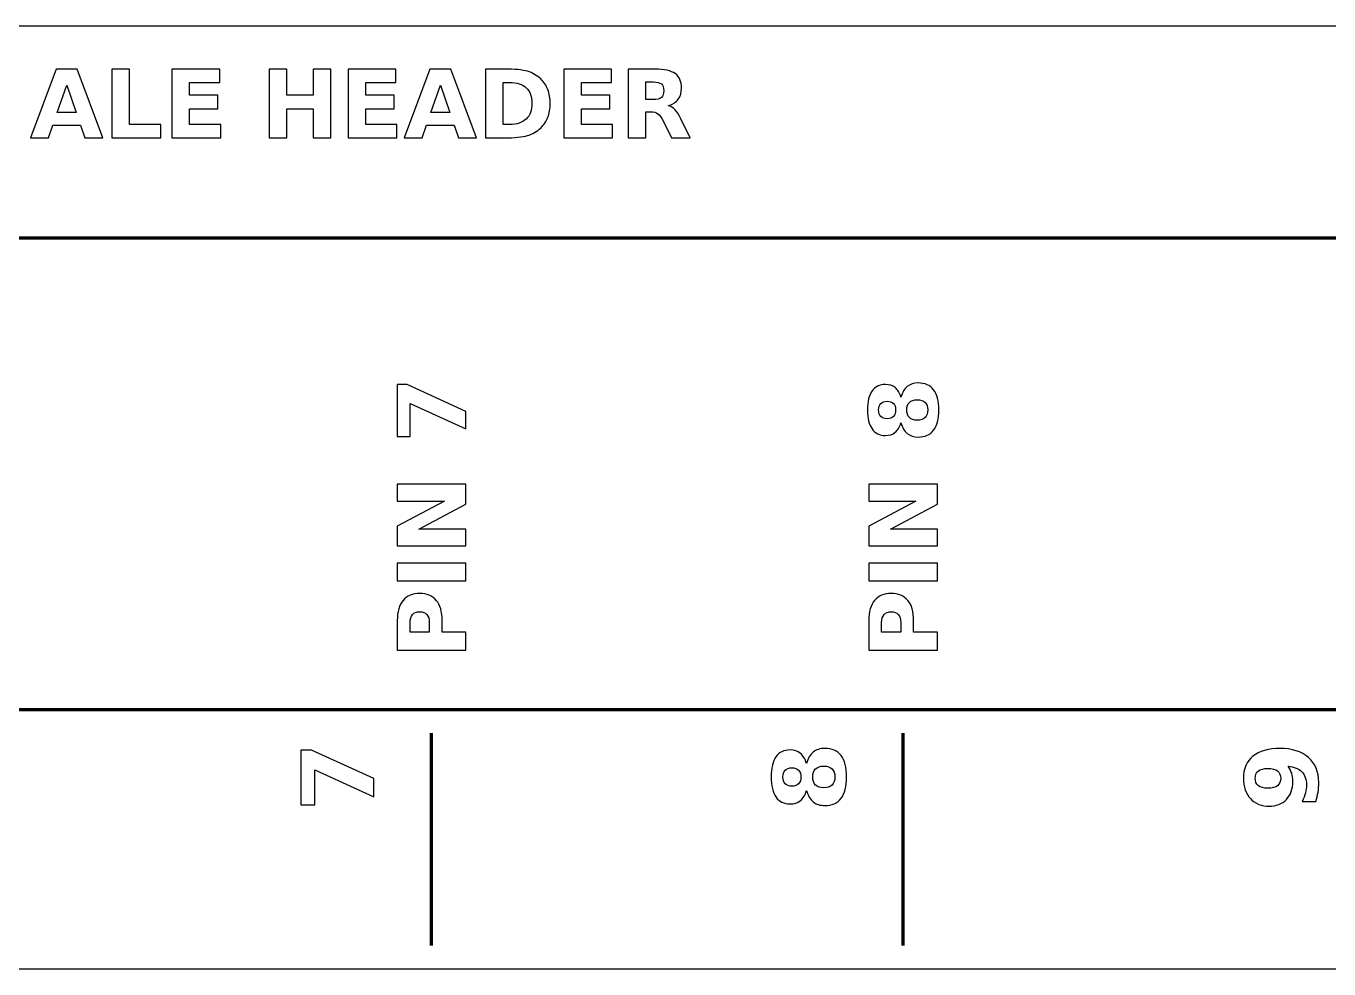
# Model space of a CAD drawing. Header units: centimetres. Extents: x -11.2 to 0.2, y -15.8 to -13.8.
# Drawn here: x -5.36 to -2.597, y -15.85 to -13.85 of the extents above; entities that cross this region are included whole.
import ezdxf

# ---------------------------------------------------------------- set-up
doc = ezdxf.new("R2010")
doc.units = ezdxf.units.CM
doc.header["$MEASUREMENT"] = 0
doc.layers.add('Layer 1', color=7, linetype='Continuous')

msp = doc.modelspace()

# ---------------------------------------------------------------- linework, layer by layer
at = {"layer": 'Layer 1', "color": 7}
msp.add_open_spline([(-11.225, -13.85), (-11.225, -13.85), (0.225, -13.85), (0.225, -13.85), (0.225, -13.85), (0.225, -13.85), (0.225, -15.85), (0.225, -15.85), (0.225, -15.85), (0.225, -15.85), (-11.225, -15.85), (-11.225, -15.85), (-11.225, -15.85), (-11.225, -15.85), (-11.225, -13.85), (-11.225, -13.85)], degree=3, knots=[0, 0, 0, 0, 0.25, 0.25, 0.25, 0.25, 0.5, 0.5, 0.5, 0.5, 0.75, 0.75, 0.75, 0.75, 1, 1, 1, 1], dxfattribs=at)
at = {"layer": 'Layer 1', "color": 250}
for points, knots in [([(-5.24465, -14.06058), (-5.24465, -14.06058), (-5.30345, -14.06058), (-5.30345, -14.06058), (-5.30345, -14.06058), (-5.30345, -14.06058), (-5.31271, -14.08711), (-5.31271, -14.08711), (-5.31271, -14.08711), (-5.31271, -14.08711), (-5.35051, -14.08711), (-5.35051, -14.08711), (-5.35051, -14.08711), (-5.35051, -14.08711), (-5.29651, -13.94131), (-5.29651, -13.94131), (-5.29651, -13.94131), (-5.29651, -13.94131), (-5.25168, -13.94131), (-5.25168, -13.94131), (-5.25168, -13.94131), (-5.25168, -13.94131), (-5.19768, -14.08711), (-5.19768, -14.08711), (-5.19768, -14.08711), (-5.19768, -14.08711), (-5.23548, -14.08711), (-5.23548, -14.08711), (-5.23548, -14.08711), (-5.23548, -14.08711), (-5.24465, -14.06058), (-5.24465, -14.06058)], [0, 0, 0, 0, 0.125, 0.125, 0.125, 0.125, 0.25, 0.25, 0.25, 0.25, 0.375, 0.375, 0.375, 0.375, 0.5, 0.5, 0.5, 0.5, 0.625, 0.625, 0.625, 0.625, 0.75, 0.75, 0.75, 0.75, 0.875, 0.875, 0.875, 0.875, 1, 1, 1, 1]), ([(-5.17831, -13.94131), (-5.17831, -13.94131), (-5.14071, -13.94131), (-5.14071, -13.94131), (-5.14071, -13.94131), (-5.14071, -13.94131), (-5.14071, -14.05868), (-5.14071, -14.05868), (-5.14071, -14.05868), (-5.14071, -14.05868), (-5.07471, -14.05868), (-5.07471, -14.05868), (-5.07471, -14.05868), (-5.07471, -14.05868), (-5.07471, -14.08711), (-5.07471, -14.08711), (-5.07471, -14.08711), (-5.07471, -14.08711), (-5.17831, -14.08711), (-5.17831, -14.08711), (-5.17831, -14.08711), (-5.17831, -14.08711), (-5.17831, -13.94131), (-5.17831, -13.94131)], [0, 0, 0, 0, 0.1666667, 0.1666667, 0.1666667, 0.1666667, 0.3333333, 0.3333333, 0.3333333, 0.3333333, 0.5, 0.5, 0.5, 0.5, 0.6666667, 0.6666667, 0.6666667, 0.6666667, 0.8333333, 0.8333333, 0.8333333, 0.8333333, 1, 1, 1, 1]), ([(-5.05088, -13.94131), (-5.05088, -13.94131), (-4.94942, -13.94131), (-4.94942, -13.94131), (-4.94942, -13.94131), (-4.94942, -13.94131), (-4.94942, -13.96974), (-4.94942, -13.96974), (-4.94942, -13.96974), (-4.94942, -13.96974), (-5.01328, -13.96974), (-5.01328, -13.96974), (-5.01328, -13.96974), (-5.01328, -13.96974), (-5.01328, -13.99688), (-5.01328, -13.99688), (-5.01328, -13.99688), (-5.01328, -13.99688), (-4.95325, -13.99688), (-4.95325, -13.99688), (-4.95325, -13.99688), (-4.95325, -13.99688), (-4.95325, -14.02531), (-4.95325, -14.02531), (-4.95325, -14.02531), (-4.95325, -14.02531), (-5.01328, -14.02531), (-5.01328, -14.02531), (-5.01328, -14.02531), (-5.01328, -14.02531), (-5.01328, -14.05868), (-5.01328, -14.05868), (-5.01328, -14.05868), (-5.01328, -14.05868), (-4.94728, -14.05868), (-4.94728, -14.05868), (-4.94728, -14.05868), (-4.94728, -14.05868), (-4.94728, -14.08711), (-4.94728, -14.08711), (-4.94728, -14.08711), (-4.94728, -14.08711), (-5.05088, -14.08711), (-5.05088, -14.08711), (-5.05088, -14.08711), (-5.05088, -14.08711), (-5.05088, -13.94131), (-5.05088, -13.94131)], [0, 0, 0, 0, 0.0833333, 0.0833333, 0.0833333, 0.0833333, 0.1666667, 0.1666667, 0.1666667, 0.1666667, 0.25, 0.25, 0.25, 0.25, 0.3333333, 0.3333333, 0.3333333, 0.3333333, 0.4166667, 0.4166667, 0.4166667, 0.4166667, 0.5, 0.5, 0.5, 0.5, 0.5833333, 0.5833333, 0.5833333, 0.5833333, 0.6666667, 0.6666667, 0.6666667, 0.6666667, 0.75, 0.75, 0.75, 0.75, 0.8333333, 0.8333333, 0.8333333, 0.8333333, 0.9166667, 0.9166667, 0.9166667, 0.9166667, 1, 1, 1, 1]), ([(-4.84462, -13.94131), (-4.84462, -13.94131), (-4.80702, -13.94131), (-4.80702, -13.94131), (-4.80702, -13.94131), (-4.80702, -13.94131), (-4.80702, -13.99688), (-4.80702, -13.99688), (-4.80702, -13.99688), (-4.80702, -13.99688), (-4.75156, -13.99688), (-4.75156, -13.99688), (-4.75156, -13.99688), (-4.75156, -13.99688), (-4.75156, -13.94131), (-4.75156, -13.94131), (-4.75156, -13.94131), (-4.75156, -13.94131), (-4.71396, -13.94131), (-4.71396, -13.94131), (-4.71396, -13.94131), (-4.71396, -13.94131), (-4.71396, -14.08711), (-4.71396, -14.08711), (-4.71396, -14.08711), (-4.71396, -14.08711), (-4.75156, -14.08711), (-4.75156, -14.08711), (-4.75156, -14.08711), (-4.75156, -14.08711), (-4.75156, -14.02531), (-4.75156, -14.02531), (-4.75156, -14.02531), (-4.75156, -14.02531), (-4.80702, -14.02531), (-4.80702, -14.02531), (-4.80702, -14.02531), (-4.80702, -14.02531), (-4.80702, -14.08711), (-4.80702, -14.08711), (-4.80702, -14.08711), (-4.80702, -14.08711), (-4.84462, -14.08711), (-4.84462, -14.08711), (-4.84462, -14.08711), (-4.84462, -14.08711), (-4.84462, -13.94131), (-4.84462, -13.94131)], [0, 0, 0, 0, 0.0833333, 0.0833333, 0.0833333, 0.0833333, 0.1666667, 0.1666667, 0.1666667, 0.1666667, 0.25, 0.25, 0.25, 0.25, 0.3333333, 0.3333333, 0.3333333, 0.3333333, 0.4166667, 0.4166667, 0.4166667, 0.4166667, 0.5, 0.5, 0.5, 0.5, 0.5833333, 0.5833333, 0.5833333, 0.5833333, 0.6666667, 0.6666667, 0.6666667, 0.6666667, 0.75, 0.75, 0.75, 0.75, 0.8333333, 0.8333333, 0.8333333, 0.8333333, 0.9166667, 0.9166667, 0.9166667, 0.9166667, 1, 1, 1, 1]), ([(-4.67725, -13.94131), (-4.67725, -13.94131), (-4.57579, -13.94131), (-4.57579, -13.94131), (-4.57579, -13.94131), (-4.57579, -13.94131), (-4.57579, -13.96974), (-4.57579, -13.96974), (-4.57579, -13.96974), (-4.57579, -13.96974), (-4.63965, -13.96974), (-4.63965, -13.96974), (-4.63965, -13.96974), (-4.63965, -13.96974), (-4.63965, -13.99688), (-4.63965, -13.99688), (-4.63965, -13.99688), (-4.63965, -13.99688), (-4.57962, -13.99688), (-4.57962, -13.99688), (-4.57962, -13.99688), (-4.57962, -13.99688), (-4.57962, -14.02531), (-4.57962, -14.02531), (-4.57962, -14.02531), (-4.57962, -14.02531), (-4.63965, -14.02531), (-4.63965, -14.02531), (-4.63965, -14.02531), (-4.63965, -14.02531), (-4.63965, -14.05868), (-4.63965, -14.05868), (-4.63965, -14.05868), (-4.63965, -14.05868), (-4.57365, -14.05868), (-4.57365, -14.05868), (-4.57365, -14.05868), (-4.57365, -14.05868), (-4.57365, -14.08711), (-4.57365, -14.08711), (-4.57365, -14.08711), (-4.57365, -14.08711), (-4.67725, -14.08711), (-4.67725, -14.08711), (-4.67725, -14.08711), (-4.67725, -14.08711), (-4.67725, -13.94131), (-4.67725, -13.94131)], [0, 0, 0, 0, 0.0833333, 0.0833333, 0.0833333, 0.0833333, 0.1666667, 0.1666667, 0.1666667, 0.1666667, 0.25, 0.25, 0.25, 0.25, 0.3333333, 0.3333333, 0.3333333, 0.3333333, 0.4166667, 0.4166667, 0.4166667, 0.4166667, 0.5, 0.5, 0.5, 0.5, 0.5833333, 0.5833333, 0.5833333, 0.5833333, 0.6666667, 0.6666667, 0.6666667, 0.6666667, 0.75, 0.75, 0.75, 0.75, 0.8333333, 0.8333333, 0.8333333, 0.8333333, 0.9166667, 0.9166667, 0.9166667, 0.9166667, 1, 1, 1, 1]), ([(-4.45216, -14.06058), (-4.45216, -14.06058), (-4.51096, -14.06058), (-4.51096, -14.06058), (-4.51096, -14.06058), (-4.51096, -14.06058), (-4.52022, -14.08711), (-4.52022, -14.08711), (-4.52022, -14.08711), (-4.52022, -14.08711), (-4.55802, -14.08711), (-4.55802, -14.08711), (-4.55802, -14.08711), (-4.55802, -14.08711), (-4.50402, -13.94131), (-4.50402, -13.94131), (-4.50402, -13.94131), (-4.50402, -13.94131), (-4.45919, -13.94131), (-4.45919, -13.94131), (-4.45919, -13.94131), (-4.45919, -13.94131), (-4.40519, -14.08711), (-4.40519, -14.08711), (-4.40519, -14.08711), (-4.40519, -14.08711), (-4.44299, -14.08711), (-4.44299, -14.08711), (-4.44299, -14.08711), (-4.44299, -14.08711), (-4.45216, -14.06058), (-4.45216, -14.06058)], [0, 0, 0, 0, 0.125, 0.125, 0.125, 0.125, 0.25, 0.25, 0.25, 0.25, 0.375, 0.375, 0.375, 0.375, 0.5, 0.5, 0.5, 0.5, 0.625, 0.625, 0.625, 0.625, 0.75, 0.75, 0.75, 0.75, 0.875, 0.875, 0.875, 0.875, 1, 1, 1, 1]), ([(-4.38582, -13.94131), (-4.38582, -13.94131), (-4.34616, -13.94131), (-4.34616, -13.94131), (-4.34616, -13.94131), (-4.32402, -13.94131), (-4.30756, -13.94288), (-4.29672, -13.94604), (-4.29672, -13.94604), (-4.28589, -13.94921), (-4.27659, -13.95454), (-4.26882, -13.96211), (-4.26882, -13.96211), (-4.26199, -13.96868), (-4.25692, -13.97628), (-4.25359, -13.98488), (-4.25359, -13.98488), (-4.25029, -13.99344), (-4.24862, -14.00318), (-4.24862, -14.01408), (-4.24862, -14.01408), (-4.24862, -14.02508), (-4.25029, -14.03488), (-4.25359, -14.04351), (-4.25359, -14.04351), (-4.25692, -14.05214), (-4.26199, -14.05974), (-4.26882, -14.06631), (-4.26882, -14.06631), (-4.27666, -14.07388), (-4.28602, -14.07921), (-4.29696, -14.08238), (-4.29696, -14.08238), (-4.30789, -14.08554), (-4.32429, -14.08711), (-4.34616, -14.08711), (-4.34616, -14.08711), (-4.34616, -14.08711), (-4.38582, -14.08711), (-4.38582, -14.08711), (-4.38582, -14.08711), (-4.38582, -14.08711), (-4.38582, -13.94131), (-4.38582, -13.94131)], [0, 0, 0, 0, 0.0909091, 0.0909091, 0.0909091, 0.0909091, 0.1818182, 0.1818182, 0.1818182, 0.1818182, 0.2727273, 0.2727273, 0.2727273, 0.2727273, 0.3636364, 0.3636364, 0.3636364, 0.3636364, 0.4545455, 0.4545455, 0.4545455, 0.4545455, 0.5454545, 0.5454545, 0.5454545, 0.5454545, 0.6363636, 0.6363636, 0.6363636, 0.6363636, 0.7272727, 0.7272727, 0.7272727, 0.7272727, 0.8181818, 0.8181818, 0.8181818, 0.8181818, 0.9090909, 0.9090909, 0.9090909, 0.9090909, 1, 1, 1, 1]), ([(-4.21982, -13.94131), (-4.21982, -13.94131), (-4.11836, -13.94131), (-4.11836, -13.94131), (-4.11836, -13.94131), (-4.11836, -13.94131), (-4.11836, -13.96974), (-4.11836, -13.96974), (-4.11836, -13.96974), (-4.11836, -13.96974), (-4.18222, -13.96974), (-4.18222, -13.96974), (-4.18222, -13.96974), (-4.18222, -13.96974), (-4.18222, -13.99688), (-4.18222, -13.99688), (-4.18222, -13.99688), (-4.18222, -13.99688), (-4.12219, -13.99688), (-4.12219, -13.99688), (-4.12219, -13.99688), (-4.12219, -13.99688), (-4.12219, -14.02531), (-4.12219, -14.02531), (-4.12219, -14.02531), (-4.12219, -14.02531), (-4.18222, -14.02531), (-4.18222, -14.02531), (-4.18222, -14.02531), (-4.18222, -14.02531), (-4.18222, -14.05868), (-4.18222, -14.05868), (-4.18222, -14.05868), (-4.18222, -14.05868), (-4.11622, -14.05868), (-4.11622, -14.05868), (-4.11622, -14.05868), (-4.11622, -14.05868), (-4.11622, -14.08711), (-4.11622, -14.08711), (-4.11622, -14.08711), (-4.11622, -14.08711), (-4.21982, -14.08711), (-4.21982, -14.08711), (-4.21982, -14.08711), (-4.21982, -14.08711), (-4.21982, -13.94131), (-4.21982, -13.94131)], [0, 0, 0, 0, 0.0833333, 0.0833333, 0.0833333, 0.0833333, 0.1666667, 0.1666667, 0.1666667, 0.1666667, 0.25, 0.25, 0.25, 0.25, 0.3333333, 0.3333333, 0.3333333, 0.3333333, 0.4166667, 0.4166667, 0.4166667, 0.4166667, 0.5, 0.5, 0.5, 0.5, 0.5833333, 0.5833333, 0.5833333, 0.5833333, 0.6666667, 0.6666667, 0.6666667, 0.6666667, 0.75, 0.75, 0.75, 0.75, 0.8333333, 0.8333333, 0.8333333, 0.8333333, 0.9166667, 0.9166667, 0.9166667, 0.9166667, 1, 1, 1, 1]), ([(-4.04559, -14.03194), (-4.04559, -14.03194), (-4.04559, -14.08711), (-4.04559, -14.08711), (-4.04559, -14.08711), (-4.04559, -14.08711), (-4.08319, -14.08711), (-4.08319, -14.08711), (-4.08319, -14.08711), (-4.08319, -14.08711), (-4.08319, -13.94131), (-4.08319, -13.94131), (-4.08319, -13.94131), (-4.08319, -13.94131), (-4.02576, -13.94131), (-4.02576, -13.94131), (-4.02576, -13.94131), (-4.00656, -13.94131), (-3.99246, -13.94454), (-3.98353, -13.95098), (-3.98353, -13.95098), (-3.97456, -13.95741), (-3.97009, -13.96761), (-3.97009, -13.98154), (-3.97009, -13.98154), (-3.97009, -13.99118), (-3.97243, -13.99911), (-3.97706, -14.00528), (-3.97706, -14.00528), (-3.98173, -14.01148), (-3.98876, -14.01604), (-3.99813, -14.01894), (-3.99813, -14.01894), (-3.99299, -14.02014), (-3.98836, -14.02278), (-3.98429, -14.02691), (-3.98429, -14.02691), (-3.98023, -14.03104), (-3.97613, -14.03731), (-3.97196, -14.04571), (-3.97196, -14.04571), (-3.97196, -14.04571), (-3.95153, -14.08711), (-3.95153, -14.08711), (-3.95153, -14.08711), (-3.95153, -14.08711), (-3.99159, -14.08711), (-3.99159, -14.08711), (-3.99159, -14.08711), (-3.99159, -14.08711), (-4.00936, -14.05088), (-4.00936, -14.05088), (-4.00936, -14.05088), (-4.01293, -14.04361), (-4.01656, -14.03861), (-4.02026, -14.03594), (-4.02026, -14.03594), (-4.02393, -14.03328), (-4.02883, -14.03194), (-4.03496, -14.03194), (-4.03496, -14.03194), (-4.03496, -14.03194), (-4.04559, -14.03194), (-4.04559, -14.03194)], [0, 0, 0, 0, 0.0625, 0.0625, 0.0625, 0.0625, 0.125, 0.125, 0.125, 0.125, 0.1875, 0.1875, 0.1875, 0.1875, 0.25, 0.25, 0.25, 0.25, 0.3125, 0.3125, 0.3125, 0.3125, 0.375, 0.375, 0.375, 0.375, 0.4375, 0.4375, 0.4375, 0.4375, 0.5, 0.5, 0.5, 0.5, 0.5625, 0.5625, 0.5625, 0.5625, 0.625, 0.625, 0.625, 0.625, 0.6875, 0.6875, 0.6875, 0.6875, 0.75, 0.75, 0.75, 0.75, 0.8125, 0.8125, 0.8125, 0.8125, 0.875, 0.875, 0.875, 0.875, 0.9375, 0.9375, 0.9375, 0.9375, 1, 1, 1, 1]), ([(-5.29408, -14.03351), (-5.29408, -14.03351), (-5.25411, -14.03351), (-5.25411, -14.03351), (-5.25411, -14.03351), (-5.25411, -14.03351), (-5.27405, -13.97551), (-5.27405, -13.97551), (-5.27405, -13.97551), (-5.27405, -13.97551), (-5.29408, -14.03351), (-5.29408, -14.03351)], [0, 0, 0, 0, 0.3333333, 0.3333333, 0.3333333, 0.3333333, 0.6666667, 0.6666667, 0.6666667, 0.6666667, 1, 1, 1, 1]), ([(-4.50159, -14.03351), (-4.50159, -14.03351), (-4.46162, -14.03351), (-4.46162, -14.03351), (-4.46162, -14.03351), (-4.46162, -14.03351), (-4.48156, -13.97551), (-4.48156, -13.97551), (-4.48156, -13.97551), (-4.48156, -13.97551), (-4.50159, -14.03351), (-4.50159, -14.03351)], [0, 0, 0, 0, 0.3333333, 0.3333333, 0.3333333, 0.3333333, 0.6666667, 0.6666667, 0.6666667, 0.6666667, 1, 1, 1, 1]), ([(-4.34822, -13.96974), (-4.34822, -13.96974), (-4.34822, -14.05868), (-4.34822, -14.05868), (-4.34822, -14.05868), (-4.34822, -14.05868), (-4.33476, -14.05868), (-4.33476, -14.05868), (-4.33476, -14.05868), (-4.31939, -14.05868), (-4.30766, -14.05488), (-4.29956, -14.04724), (-4.29956, -14.04724), (-4.29146, -14.03964), (-4.28739, -14.02858), (-4.28739, -14.01408), (-4.28739, -14.01408), (-4.28739, -13.99961), (-4.29142, -13.98861), (-4.29949, -13.98108), (-4.29949, -13.98108), (-4.30756, -13.97351), (-4.31932, -13.96974), (-4.33476, -13.96974), (-4.33476, -13.96974), (-4.33476, -13.96974), (-4.34822, -13.96974), (-4.34822, -13.96974)], [0, 0, 0, 0, 0.1428571, 0.1428571, 0.1428571, 0.1428571, 0.2857143, 0.2857143, 0.2857143, 0.2857143, 0.4285714, 0.4285714, 0.4285714, 0.4285714, 0.5714286, 0.5714286, 0.5714286, 0.5714286, 0.7142857, 0.7142857, 0.7142857, 0.7142857, 0.8571429, 0.8571429, 0.8571429, 0.8571429, 1, 1, 1, 1]), ([(-4.02976, -14.00598), (-4.02189, -14.00598), (-4.01623, -14.00451), (-4.01283, -14.00158), (-4.01283, -14.00158), (-4.00939, -13.99864), (-4.00769, -13.99381), (-4.00769, -13.98711), (-4.00769, -13.98711), (-4.00769, -13.98048), (-4.00939, -13.97571), (-4.01283, -13.97284), (-4.01283, -13.97284), (-4.01623, -13.96998), (-4.02189, -13.96854), (-4.02976, -13.96854), (-4.02976, -13.96854), (-4.02976, -13.96854), (-4.04559, -13.96854), (-4.04559, -13.96854), (-4.04559, -13.96854), (-4.04559, -13.96854), (-4.04559, -14.00598), (-4.04559, -14.00598), (-4.04559, -14.00598), (-4.04559, -14.00598), (-4.02976, -14.00598), (-4.02976, -14.00598)], [0, 0, 0, 0, 0.1428571, 0.1428571, 0.1428571, 0.1428571, 0.2857143, 0.2857143, 0.2857143, 0.2857143, 0.4285714, 0.4285714, 0.4285714, 0.4285714, 0.5714286, 0.5714286, 0.5714286, 0.5714286, 0.7142857, 0.7142857, 0.7142857, 0.7142857, 0.8571429, 0.8571429, 0.8571429, 0.8571429, 1, 1, 1, 1]), ([(-4.573, -14.72051), (-4.573, -14.72051), (-4.573, -14.61065), (-4.573, -14.61065), (-4.573, -14.61065), (-4.573, -14.61065), (-4.5518, -14.61065), (-4.5518, -14.61065), (-4.5518, -14.61065), (-4.5518, -14.61065), (-4.4272, -14.66748), (-4.4272, -14.66748), (-4.4272, -14.66748), (-4.4272, -14.66748), (-4.4272, -14.70411), (-4.4272, -14.70411), (-4.4272, -14.70411), (-4.4272, -14.70411), (-4.54537, -14.65028), (-4.54537, -14.65028), (-4.54537, -14.65028), (-4.54537, -14.65028), (-4.54537, -14.72051), (-4.54537, -14.72051), (-4.54537, -14.72051), (-4.54537, -14.72051), (-4.573, -14.72051), (-4.573, -14.72051)], [0, 0, 0, 0, 0.1428571, 0.1428571, 0.1428571, 0.1428571, 0.2857143, 0.2857143, 0.2857143, 0.2857143, 0.4285714, 0.4285714, 0.4285714, 0.4285714, 0.5714286, 0.5714286, 0.5714286, 0.5714286, 0.7142857, 0.7142857, 0.7142857, 0.7142857, 0.8571429, 0.8571429, 0.8571429, 0.8571429, 1, 1, 1, 1]), ([(-3.50483, -14.69171), (-3.5075, -14.70055), (-3.5116, -14.70721), (-3.51713, -14.71171), (-3.51713, -14.71171), (-3.52267, -14.71621), (-3.52957, -14.71845), (-3.53783, -14.71845), (-3.53783, -14.71845), (-3.55013, -14.71845), (-3.55953, -14.71385), (-3.56597, -14.70468), (-3.56597, -14.70468), (-3.5724, -14.69551), (-3.57563, -14.68201), (-3.57563, -14.66425), (-3.57563, -14.66425), (-3.57563, -14.64661), (-3.57243, -14.63318), (-3.566, -14.62401), (-3.566, -14.62401), (-3.5596, -14.61485), (-3.5502, -14.61025), (-3.53783, -14.61025), (-3.53783, -14.61025), (-3.52957, -14.61025), (-3.52267, -14.61251), (-3.51713, -14.61701), (-3.51713, -14.61701), (-3.5116, -14.62155), (-3.5075, -14.62825), (-3.50483, -14.63708), (-3.50483, -14.63708), (-3.5021, -14.62718), (-3.49767, -14.61971), (-3.4915, -14.61468), (-3.4915, -14.61468), (-3.48537, -14.60965), (-3.4776, -14.60711), (-3.4682, -14.60711), (-3.4682, -14.60711), (-3.45377, -14.60711), (-3.44283, -14.61191), (-3.43547, -14.62151), (-3.43547, -14.62151), (-3.42807, -14.63111), (-3.42437, -14.64538), (-3.42437, -14.66425), (-3.42437, -14.66425), (-3.42437, -14.68321), (-3.42807, -14.69751), (-3.43547, -14.70718), (-3.43547, -14.70718), (-3.44283, -14.71685), (-3.45377, -14.72168), (-3.4682, -14.72168), (-3.4682, -14.72168), (-3.4776, -14.72168), (-3.48537, -14.71915), (-3.4915, -14.71411), (-3.4915, -14.71411), (-3.49767, -14.70908), (-3.5021, -14.70161), (-3.50483, -14.69171)], [0, 0, 0, 0, 0.0625, 0.0625, 0.0625, 0.0625, 0.125, 0.125, 0.125, 0.125, 0.1875, 0.1875, 0.1875, 0.1875, 0.25, 0.25, 0.25, 0.25, 0.3125, 0.3125, 0.3125, 0.3125, 0.375, 0.375, 0.375, 0.375, 0.4375, 0.4375, 0.4375, 0.4375, 0.5, 0.5, 0.5, 0.5, 0.5625, 0.5625, 0.5625, 0.5625, 0.625, 0.625, 0.625, 0.625, 0.6875, 0.6875, 0.6875, 0.6875, 0.75, 0.75, 0.75, 0.75, 0.8125, 0.8125, 0.8125, 0.8125, 0.875, 0.875, 0.875, 0.875, 0.9375, 0.9375, 0.9375, 0.9375, 1, 1, 1, 1]), ([(-3.49243, -14.66425), (-3.49243, -14.67128), (-3.4905, -14.67671), (-3.48667, -14.68048), (-3.48667, -14.68048), (-3.48283, -14.68425), (-3.47733, -14.68615), (-3.47017, -14.68615), (-3.47017, -14.68615), (-3.463, -14.68615), (-3.45753, -14.68425), (-3.4537, -14.68048), (-3.4537, -14.68048), (-3.4499, -14.67671), (-3.448, -14.67128), (-3.448, -14.66425), (-3.448, -14.66425), (-3.448, -14.65728), (-3.4499, -14.65195), (-3.4537, -14.64821), (-3.4537, -14.64821), (-3.45753, -14.64451), (-3.463, -14.64265), (-3.47017, -14.64265), (-3.47017, -14.64265), (-3.4774, -14.64265), (-3.4829, -14.64451), (-3.48673, -14.64821), (-3.48673, -14.64821), (-3.49053, -14.65195), (-3.49243, -14.65728), (-3.49243, -14.66425)], [0, 0, 0, 0, 0.125, 0.125, 0.125, 0.125, 0.25, 0.25, 0.25, 0.25, 0.375, 0.375, 0.375, 0.375, 0.5, 0.5, 0.5, 0.5, 0.625, 0.625, 0.625, 0.625, 0.75, 0.75, 0.75, 0.75, 0.875, 0.875, 0.875, 0.875, 1, 1, 1, 1]), ([(-3.53403, -14.68291), (-3.52823, -14.68291), (-3.52377, -14.68131), (-3.52067, -14.67808), (-3.52067, -14.67808), (-3.51753, -14.67485), (-3.51597, -14.67025), (-3.51597, -14.66425), (-3.51597, -14.66425), (-3.51597, -14.65838), (-3.51753, -14.65385), (-3.52067, -14.65068), (-3.52067, -14.65068), (-3.52377, -14.64748), (-3.52823, -14.64588), (-3.53403, -14.64588), (-3.53403, -14.64588), (-3.53983, -14.64588), (-3.54427, -14.64748), (-3.54737, -14.65068), (-3.54737, -14.65068), (-3.55047, -14.65385), (-3.552, -14.65838), (-3.552, -14.66425), (-3.552, -14.66425), (-3.552, -14.67025), (-3.55043, -14.67485), (-3.5473, -14.67808), (-3.5473, -14.67808), (-3.5442, -14.68131), (-3.53977, -14.68291), (-3.53403, -14.68291)], [0, 0, 0, 0, 0.125, 0.125, 0.125, 0.125, 0.25, 0.25, 0.25, 0.25, 0.375, 0.375, 0.375, 0.375, 0.5, 0.5, 0.5, 0.5, 0.625, 0.625, 0.625, 0.625, 0.75, 0.75, 0.75, 0.75, 0.875, 0.875, 0.875, 0.875, 1, 1, 1, 1]), ([(-4.573, -14.95251), (-4.573, -14.95251), (-4.573, -14.91051), (-4.573, -14.91051), (-4.573, -14.91051), (-4.573, -14.91051), (-4.473, -14.85748), (-4.473, -14.85748), (-4.473, -14.85748), (-4.473, -14.85748), (-4.573, -14.85748), (-4.573, -14.85748), (-4.573, -14.85748), (-4.573, -14.85748), (-4.573, -14.82185), (-4.573, -14.82185), (-4.573, -14.82185), (-4.573, -14.82185), (-4.4272, -14.82185), (-4.4272, -14.82185), (-4.4272, -14.82185), (-4.4272, -14.82185), (-4.4272, -14.86385), (-4.4272, -14.86385), (-4.4272, -14.86385), (-4.4272, -14.86385), (-4.5272, -14.91688), (-4.5272, -14.91688), (-4.5272, -14.91688), (-4.5272, -14.91688), (-4.4272, -14.91688), (-4.4272, -14.91688), (-4.4272, -14.91688), (-4.4272, -14.91688), (-4.4272, -14.95251), (-4.4272, -14.95251), (-4.4272, -14.95251), (-4.4272, -14.95251), (-4.573, -14.95251), (-4.573, -14.95251)], [0, 0, 0, 0, 0.1, 0.1, 0.1, 0.1, 0.2, 0.2, 0.2, 0.2, 0.3, 0.3, 0.3, 0.3, 0.4, 0.4, 0.4, 0.4, 0.5, 0.5, 0.5, 0.5, 0.6, 0.6, 0.6, 0.6, 0.7, 0.7, 0.7, 0.7, 0.8, 0.8, 0.8, 0.8, 0.9, 0.9, 0.9, 0.9, 1, 1, 1, 1]), ([(-3.573, -14.95251), (-3.573, -14.95251), (-3.573, -14.91051), (-3.573, -14.91051), (-3.573, -14.91051), (-3.573, -14.91051), (-3.473, -14.85748), (-3.473, -14.85748), (-3.473, -14.85748), (-3.473, -14.85748), (-3.573, -14.85748), (-3.573, -14.85748), (-3.573, -14.85748), (-3.573, -14.85748), (-3.573, -14.82185), (-3.573, -14.82185), (-3.573, -14.82185), (-3.573, -14.82185), (-3.4272, -14.82185), (-3.4272, -14.82185), (-3.4272, -14.82185), (-3.4272, -14.82185), (-3.4272, -14.86385), (-3.4272, -14.86385), (-3.4272, -14.86385), (-3.4272, -14.86385), (-3.5272, -14.91688), (-3.5272, -14.91688), (-3.5272, -14.91688), (-3.5272, -14.91688), (-3.4272, -14.91688), (-3.4272, -14.91688), (-3.4272, -14.91688), (-3.4272, -14.91688), (-3.4272, -14.95251), (-3.4272, -14.95251), (-3.4272, -14.95251), (-3.4272, -14.95251), (-3.573, -14.95251), (-3.573, -14.95251)], [0, 0, 0, 0, 0.1, 0.1, 0.1, 0.1, 0.2, 0.2, 0.2, 0.2, 0.3, 0.3, 0.3, 0.3, 0.4, 0.4, 0.4, 0.4, 0.5, 0.5, 0.5, 0.5, 0.6, 0.6, 0.6, 0.6, 0.7, 0.7, 0.7, 0.7, 0.8, 0.8, 0.8, 0.8, 0.9, 0.9, 0.9, 0.9, 1, 1, 1, 1]), ([(-4.573, -15.02691), (-4.573, -15.02691), (-4.573, -14.98931), (-4.573, -14.98931), (-4.573, -14.98931), (-4.573, -14.98931), (-4.4272, -14.98931), (-4.4272, -14.98931), (-4.4272, -14.98931), (-4.4272, -14.98931), (-4.4272, -15.02691), (-4.4272, -15.02691), (-4.4272, -15.02691), (-4.4272, -15.02691), (-4.573, -15.02691), (-4.573, -15.02691)], [0, 0, 0, 0, 0.25, 0.25, 0.25, 0.25, 0.5, 0.5, 0.5, 0.5, 0.75, 0.75, 0.75, 0.75, 1, 1, 1, 1]), ([(-3.573, -15.02691), (-3.573, -15.02691), (-3.573, -14.98931), (-3.573, -14.98931), (-3.573, -14.98931), (-3.573, -14.98931), (-3.4272, -14.98931), (-3.4272, -14.98931), (-3.4272, -14.98931), (-3.4272, -14.98931), (-3.4272, -15.02691), (-3.4272, -15.02691), (-3.4272, -15.02691), (-3.4272, -15.02691), (-3.573, -15.02691), (-3.573, -15.02691)], [0, 0, 0, 0, 0.25, 0.25, 0.25, 0.25, 0.5, 0.5, 0.5, 0.5, 0.75, 0.75, 0.75, 0.75, 1, 1, 1, 1]), ([(-4.573, -15.17348), (-4.573, -15.17348), (-4.573, -15.11108), (-4.573, -15.11108), (-4.573, -15.11108), (-4.573, -15.09252), (-4.56887, -15.07828), (-4.56063, -15.06835), (-4.56063, -15.06835), (-4.5524, -15.05842), (-4.54067, -15.05345), (-4.52543, -15.05345), (-4.52543, -15.05345), (-4.51017, -15.05345), (-4.4984, -15.05842), (-4.49017, -15.06835), (-4.49017, -15.06835), (-4.48193, -15.07828), (-4.4778, -15.09252), (-4.4778, -15.11108), (-4.4778, -15.11108), (-4.4778, -15.11108), (-4.4778, -15.13588), (-4.4778, -15.13588), (-4.4778, -15.13588), (-4.4778, -15.13588), (-4.4272, -15.13588), (-4.4272, -15.13588), (-4.4272, -15.13588), (-4.4272, -15.13588), (-4.4272, -15.17348), (-4.4272, -15.17348), (-4.4272, -15.17348), (-4.4272, -15.17348), (-4.573, -15.17348), (-4.573, -15.17348)], [0, 0, 0, 0, 0.1111111, 0.1111111, 0.1111111, 0.1111111, 0.2222222, 0.2222222, 0.2222222, 0.2222222, 0.3333333, 0.3333333, 0.3333333, 0.3333333, 0.4444444, 0.4444444, 0.4444444, 0.4444444, 0.5555556, 0.5555556, 0.5555556, 0.5555556, 0.6666667, 0.6666667, 0.6666667, 0.6666667, 0.7777778, 0.7777778, 0.7777778, 0.7777778, 0.8888889, 0.8888889, 0.8888889, 0.8888889, 1, 1, 1, 1]), ([(-3.573, -15.17348), (-3.573, -15.17348), (-3.573, -15.11108), (-3.573, -15.11108), (-3.573, -15.11108), (-3.573, -15.09252), (-3.56887, -15.07828), (-3.56063, -15.06835), (-3.56063, -15.06835), (-3.5524, -15.05842), (-3.54067, -15.05345), (-3.52543, -15.05345), (-3.52543, -15.05345), (-3.51017, -15.05345), (-3.4984, -15.05842), (-3.49017, -15.06835), (-3.49017, -15.06835), (-3.48193, -15.07828), (-3.4778, -15.09252), (-3.4778, -15.11108), (-3.4778, -15.11108), (-3.4778, -15.11108), (-3.4778, -15.13588), (-3.4778, -15.13588), (-3.4778, -15.13588), (-3.4778, -15.13588), (-3.4272, -15.13588), (-3.4272, -15.13588), (-3.4272, -15.13588), (-3.4272, -15.13588), (-3.4272, -15.17348), (-3.4272, -15.17348), (-3.4272, -15.17348), (-3.4272, -15.17348), (-3.573, -15.17348), (-3.573, -15.17348)], [0, 0, 0, 0, 0.1111111, 0.1111111, 0.1111111, 0.1111111, 0.2222222, 0.2222222, 0.2222222, 0.2222222, 0.3333333, 0.3333333, 0.3333333, 0.3333333, 0.4444444, 0.4444444, 0.4444444, 0.4444444, 0.5555556, 0.5555556, 0.5555556, 0.5555556, 0.6666667, 0.6666667, 0.6666667, 0.6666667, 0.7777778, 0.7777778, 0.7777778, 0.7777778, 0.8888889, 0.8888889, 0.8888889, 0.8888889, 1, 1, 1, 1]), ([(-4.54577, -15.13588), (-4.54577, -15.13588), (-4.50503, -15.13588), (-4.50503, -15.13588), (-4.50503, -15.13588), (-4.50503, -15.13588), (-4.50503, -15.11508), (-4.50503, -15.11508), (-4.50503, -15.11508), (-4.50503, -15.10778), (-4.5068, -15.10215), (-4.51037, -15.09818), (-4.51037, -15.09818), (-4.5139, -15.09422), (-4.51893, -15.09222), (-4.52543, -15.09222), (-4.52543, -15.09222), (-4.53197, -15.09222), (-4.53697, -15.09422), (-4.5405, -15.09818), (-4.5405, -15.09818), (-4.544, -15.10215), (-4.54577, -15.10778), (-4.54577, -15.11508), (-4.54577, -15.11508), (-4.54577, -15.11508), (-4.54577, -15.13588), (-4.54577, -15.13588)], [0, 0, 0, 0, 0.1428571, 0.1428571, 0.1428571, 0.1428571, 0.2857143, 0.2857143, 0.2857143, 0.2857143, 0.4285714, 0.4285714, 0.4285714, 0.4285714, 0.5714286, 0.5714286, 0.5714286, 0.5714286, 0.7142857, 0.7142857, 0.7142857, 0.7142857, 0.8571429, 0.8571429, 0.8571429, 0.8571429, 1, 1, 1, 1]), ([(-3.54577, -15.13588), (-3.54577, -15.13588), (-3.50503, -15.13588), (-3.50503, -15.13588), (-3.50503, -15.13588), (-3.50503, -15.13588), (-3.50503, -15.11508), (-3.50503, -15.11508), (-3.50503, -15.11508), (-3.50503, -15.10778), (-3.5068, -15.10215), (-3.51037, -15.09818), (-3.51037, -15.09818), (-3.5139, -15.09422), (-3.51893, -15.09222), (-3.52543, -15.09222), (-3.52543, -15.09222), (-3.53197, -15.09222), (-3.53697, -15.09422), (-3.5405, -15.09818), (-3.5405, -15.09818), (-3.544, -15.10215), (-3.54577, -15.10778), (-3.54577, -15.11508), (-3.54577, -15.11508), (-3.54577, -15.11508), (-3.54577, -15.13588), (-3.54577, -15.13588)], [0, 0, 0, 0, 0.1428571, 0.1428571, 0.1428571, 0.1428571, 0.2857143, 0.2857143, 0.2857143, 0.2857143, 0.4285714, 0.4285714, 0.4285714, 0.4285714, 0.5714286, 0.5714286, 0.5714286, 0.5714286, 0.7142857, 0.7142857, 0.7142857, 0.7142857, 0.8571429, 0.8571429, 0.8571429, 0.8571429, 1, 1, 1, 1]), ([(-4.77717, -15.5022), (-4.77717, -15.5022), (-4.77717, -15.38593), (-4.77717, -15.38593), (-4.77717, -15.38593), (-4.77717, -15.38593), (-4.75473, -15.38593), (-4.75473, -15.38593), (-4.75473, -15.38593), (-4.75473, -15.38593), (-4.62286, -15.44608), (-4.62286, -15.44608), (-4.62286, -15.44608), (-4.62286, -15.44608), (-4.62286, -15.48485), (-4.62286, -15.48485), (-4.62286, -15.48485), (-4.62286, -15.48485), (-4.74792, -15.42787), (-4.74792, -15.42787), (-4.74792, -15.42787), (-4.74792, -15.42787), (-4.74792, -15.5022), (-4.74792, -15.5022), (-4.74792, -15.5022), (-4.74792, -15.5022), (-4.77717, -15.5022), (-4.77717, -15.5022)], [0, 0, 0, 0, 0.1428571, 0.1428571, 0.1428571, 0.1428571, 0.2857143, 0.2857143, 0.2857143, 0.2857143, 0.4285714, 0.4285714, 0.4285714, 0.4285714, 0.5714286, 0.5714286, 0.5714286, 0.5714286, 0.7142857, 0.7142857, 0.7142857, 0.7142857, 0.8571429, 0.8571429, 0.8571429, 0.8571429, 1, 1, 1, 1]), ([(-3.70502, -15.47172), (-3.70785, -15.48107), (-3.71218, -15.48813), (-3.71804, -15.49289), (-3.71804, -15.49289), (-3.7239, -15.49765), (-3.7312, -15.50002), (-3.73995, -15.50002), (-3.73995, -15.50002), (-3.75297, -15.50002), (-3.76291, -15.49515), (-3.76972, -15.48545), (-3.76972, -15.48545), (-3.77653, -15.47574), (-3.77995, -15.46146), (-3.77995, -15.44265), (-3.77995, -15.44265), (-3.77995, -15.42399), (-3.77657, -15.40977), (-3.76976, -15.40007), (-3.76976, -15.40007), (-3.76299, -15.39037), (-3.75304, -15.3855), (-3.73995, -15.3855), (-3.73995, -15.3855), (-3.7312, -15.3855), (-3.7239, -15.3879), (-3.71804, -15.39266), (-3.71804, -15.39266), (-3.71218, -15.39746), (-3.70785, -15.40455), (-3.70502, -15.4139), (-3.70502, -15.4139), (-3.70213, -15.40342), (-3.69744, -15.39552), (-3.69091, -15.39019), (-3.69091, -15.39019), (-3.68442, -15.38487), (-3.6762, -15.38219), (-3.66625, -15.38219), (-3.66625, -15.38219), (-3.65098, -15.38219), (-3.63941, -15.38727), (-3.63161, -15.39743), (-3.63161, -15.39743), (-3.62378, -15.40759), (-3.61986, -15.42269), (-3.61986, -15.44265), (-3.61986, -15.44265), (-3.61986, -15.46273), (-3.62378, -15.47786), (-3.63161, -15.48809), (-3.63161, -15.48809), (-3.63941, -15.49832), (-3.65098, -15.50344), (-3.66625, -15.50344), (-3.66625, -15.50344), (-3.6762, -15.50344), (-3.68442, -15.50076), (-3.69091, -15.49543), (-3.69091, -15.49543), (-3.69744, -15.4901), (-3.70213, -15.4822), (-3.70502, -15.47172)], [0, 0, 0, 0, 0.0625, 0.0625, 0.0625, 0.0625, 0.125, 0.125, 0.125, 0.125, 0.1875, 0.1875, 0.1875, 0.1875, 0.25, 0.25, 0.25, 0.25, 0.3125, 0.3125, 0.3125, 0.3125, 0.375, 0.375, 0.375, 0.375, 0.4375, 0.4375, 0.4375, 0.4375, 0.5, 0.5, 0.5, 0.5, 0.5625, 0.5625, 0.5625, 0.5625, 0.625, 0.625, 0.625, 0.625, 0.6875, 0.6875, 0.6875, 0.6875, 0.75, 0.75, 0.75, 0.75, 0.8125, 0.8125, 0.8125, 0.8125, 0.875, 0.875, 0.875, 0.875, 0.9375, 0.9375, 0.9375, 0.9375, 1, 1, 1, 1]), ([(-2.62503, -15.49474), (-2.62503, -15.49474), (-2.65357, -15.49474), (-2.65357, -15.49474), (-2.65357, -15.49474), (-2.6506, -15.48839), (-2.64838, -15.48232), (-2.6469, -15.47653), (-2.6469, -15.47653), (-2.64542, -15.47075), (-2.64468, -15.46503), (-2.64468, -15.45939), (-2.64468, -15.45939), (-2.64468, -15.44754), (-2.64796, -15.43833), (-2.65455, -15.4317), (-2.65455, -15.4317), (-2.66112, -15.4251), (-2.67089, -15.42118), (-2.68384, -15.42002), (-2.68384, -15.42002), (-2.68038, -15.42471), (-2.6778, -15.42968), (-2.67607, -15.43501), (-2.67607, -15.43501), (-2.67435, -15.4403), (-2.6735, -15.44605), (-2.6735, -15.45226), (-2.6735, -15.45226), (-2.6735, -15.46803), (-2.67809, -15.48077), (-2.68729, -15.49043), (-2.68729, -15.49043), (-2.6965, -15.50014), (-2.7086, -15.50497), (-2.72363, -15.50497), (-2.72363, -15.50497), (-2.74025, -15.50497), (-2.75355, -15.49957), (-2.76353, -15.48881), (-2.76353, -15.48881), (-2.77351, -15.47802), (-2.77852, -15.46355), (-2.77852, -15.44545), (-2.77852, -15.44545), (-2.77852, -15.42531), (-2.77175, -15.40975), (-2.75817, -15.39875), (-2.75817, -15.39875), (-2.74458, -15.3877), (-2.72539, -15.3822), (-2.70059, -15.3822), (-2.70059, -15.3822), (-2.67512, -15.3822), (-2.65508, -15.38866), (-2.64051, -15.40153), (-2.64051, -15.40153), (-2.62594, -15.41441), (-2.61864, -15.43208), (-2.61864, -15.45452), (-2.61864, -15.45452), (-2.61864, -15.46179), (-2.61917, -15.4687), (-2.62023, -15.4753), (-2.62023, -15.4753), (-2.62129, -15.48193), (-2.62291, -15.48839), (-2.62503, -15.49474)], [0, 0, 0, 0, 0.0588235, 0.0588235, 0.0588235, 0.0588235, 0.1176471, 0.1176471, 0.1176471, 0.1176471, 0.1764706, 0.1764706, 0.1764706, 0.1764706, 0.2352941, 0.2352941, 0.2352941, 0.2352941, 0.2941176, 0.2941176, 0.2941176, 0.2941176, 0.3529412, 0.3529412, 0.3529412, 0.3529412, 0.4117647, 0.4117647, 0.4117647, 0.4117647, 0.4705882, 0.4705882, 0.4705882, 0.4705882, 0.5294118, 0.5294118, 0.5294118, 0.5294118, 0.5882353, 0.5882353, 0.5882353, 0.5882353, 0.6470588, 0.6470588, 0.6470588, 0.6470588, 0.7058824, 0.7058824, 0.7058824, 0.7058824, 0.7647059, 0.7647059, 0.7647059, 0.7647059, 0.8235294, 0.8235294, 0.8235294, 0.8235294, 0.8823529, 0.8823529, 0.8823529, 0.8823529, 0.9411765, 0.9411765, 0.9411765, 0.9411765, 1, 1, 1, 1]), ([(-3.73593, -15.46241), (-3.72979, -15.46241), (-3.72506, -15.46072), (-3.72178, -15.45729), (-3.72178, -15.45729), (-3.71846, -15.45387), (-3.71681, -15.449), (-3.71681, -15.44265), (-3.71681, -15.44265), (-3.71681, -15.43644), (-3.71846, -15.43165), (-3.72178, -15.4283), (-3.72178, -15.4283), (-3.72506, -15.42491), (-3.72979, -15.42322), (-3.73593, -15.42322), (-3.73593, -15.42322), (-3.74207, -15.42322), (-3.74676, -15.42491), (-3.75004, -15.4283), (-3.75004, -15.4283), (-3.75332, -15.43165), (-3.75494, -15.43644), (-3.75494, -15.44265), (-3.75494, -15.44265), (-3.75494, -15.449), (-3.75328, -15.45387), (-3.74997, -15.45729), (-3.74997, -15.45729), (-3.74669, -15.46072), (-3.74199, -15.46241), (-3.73593, -15.46241)], [0, 0, 0, 0, 0.125, 0.125, 0.125, 0.125, 0.25, 0.25, 0.25, 0.25, 0.375, 0.375, 0.375, 0.375, 0.5, 0.5, 0.5, 0.5, 0.625, 0.625, 0.625, 0.625, 0.75, 0.75, 0.75, 0.75, 0.875, 0.875, 0.875, 0.875, 1, 1, 1, 1]), ([(-3.6919, -15.44265), (-3.6919, -15.4501), (-3.68985, -15.45585), (-3.6858, -15.45983), (-3.6858, -15.45983), (-3.68174, -15.46382), (-3.67592, -15.46583), (-3.66833, -15.46583), (-3.66833, -15.46583), (-3.66075, -15.46583), (-3.65496, -15.46382), (-3.65091, -15.45983), (-3.65091, -15.45983), (-3.64688, -15.45585), (-3.64487, -15.4501), (-3.64487, -15.44265), (-3.64487, -15.44265), (-3.64487, -15.43528), (-3.64688, -15.42964), (-3.65091, -15.42568), (-3.65091, -15.42568), (-3.65496, -15.42177), (-3.66075, -15.41979), (-3.66833, -15.41979), (-3.66833, -15.41979), (-3.67599, -15.41979), (-3.68181, -15.42177), (-3.68587, -15.42568), (-3.68587, -15.42568), (-3.68989, -15.42964), (-3.6919, -15.43528), (-3.6919, -15.44265)], [0, 0, 0, 0, 0.125, 0.125, 0.125, 0.125, 0.25, 0.25, 0.25, 0.25, 0.375, 0.375, 0.375, 0.375, 0.5, 0.5, 0.5, 0.5, 0.625, 0.625, 0.625, 0.625, 0.75, 0.75, 0.75, 0.75, 0.875, 0.875, 0.875, 0.875, 1, 1, 1, 1]), ([(-2.69932, -15.44563), (-2.69932, -15.43868), (-2.70158, -15.43346), (-2.7061, -15.42993), (-2.7061, -15.42993), (-2.71061, -15.42644), (-2.71739, -15.42467), (-2.72642, -15.42467), (-2.72642, -15.42467), (-2.73538, -15.42467), (-2.74215, -15.42644), (-2.7467, -15.42993), (-2.7467, -15.42993), (-2.75125, -15.43346), (-2.75351, -15.43868), (-2.75351, -15.44563), (-2.75351, -15.44563), (-2.75351, -15.45262), (-2.75125, -15.45784), (-2.7467, -15.46136), (-2.7467, -15.46136), (-2.74215, -15.46486), (-2.73538, -15.46662), (-2.72642, -15.46662), (-2.72642, -15.46662), (-2.71739, -15.46662), (-2.71061, -15.46486), (-2.7061, -15.46136), (-2.7061, -15.46136), (-2.70158, -15.45784), (-2.69932, -15.45262), (-2.69932, -15.44563)], [0, 0, 0, 0, 0.125, 0.125, 0.125, 0.125, 0.25, 0.25, 0.25, 0.25, 0.375, 0.375, 0.375, 0.375, 0.5, 0.5, 0.5, 0.5, 0.625, 0.625, 0.625, 0.625, 0.75, 0.75, 0.75, 0.75, 0.875, 0.875, 0.875, 0.875, 1, 1, 1, 1])]:
    msp.add_open_spline(points, degree=3, knots=knots, dxfattribs=at)
at = {"layer": 'Layer 1', "color": 250, "lineweight": 100}
msp.add_open_spline([(-10.76251, -15.3), (-10.76251, -15.3), (-10.76251, -14.3), (-10.76251, -14.3), (-10.76251, -14.3), (-10.76251, -14.3), (-1.16251, -14.3), (-1.16251, -14.3), (-1.16251, -14.3), (-1.16251, -14.3), (-1.16251, -15.3), (-1.16251, -15.3), (-1.16251, -15.3), (-1.16251, -15.3), (-10.76251, -15.3), (-10.76251, -15.3)], degree=3, knots=[0, 0, 0, 0, 0.25, 0.25, 0.25, 0.25, 0.5, 0.5, 0.5, 0.5, 0.75, 0.75, 0.75, 0.75, 1, 1, 1, 1], dxfattribs=at)
at = {"layer": 'Layer 1', "color": 250, "lineweight": 106}
for points in [[(-4.5, -15.8), (-4.5, -15.8), (-4.50002, -15.35001), (-4.50002, -15.35001)], [(-3.5, -15.8), (-3.5, -15.8), (-3.50002, -15.35001), (-3.50002, -15.35001)]]:
    msp.add_open_spline(points, degree=3, dxfattribs=at)

doc.saveas('drawing.dxf')
